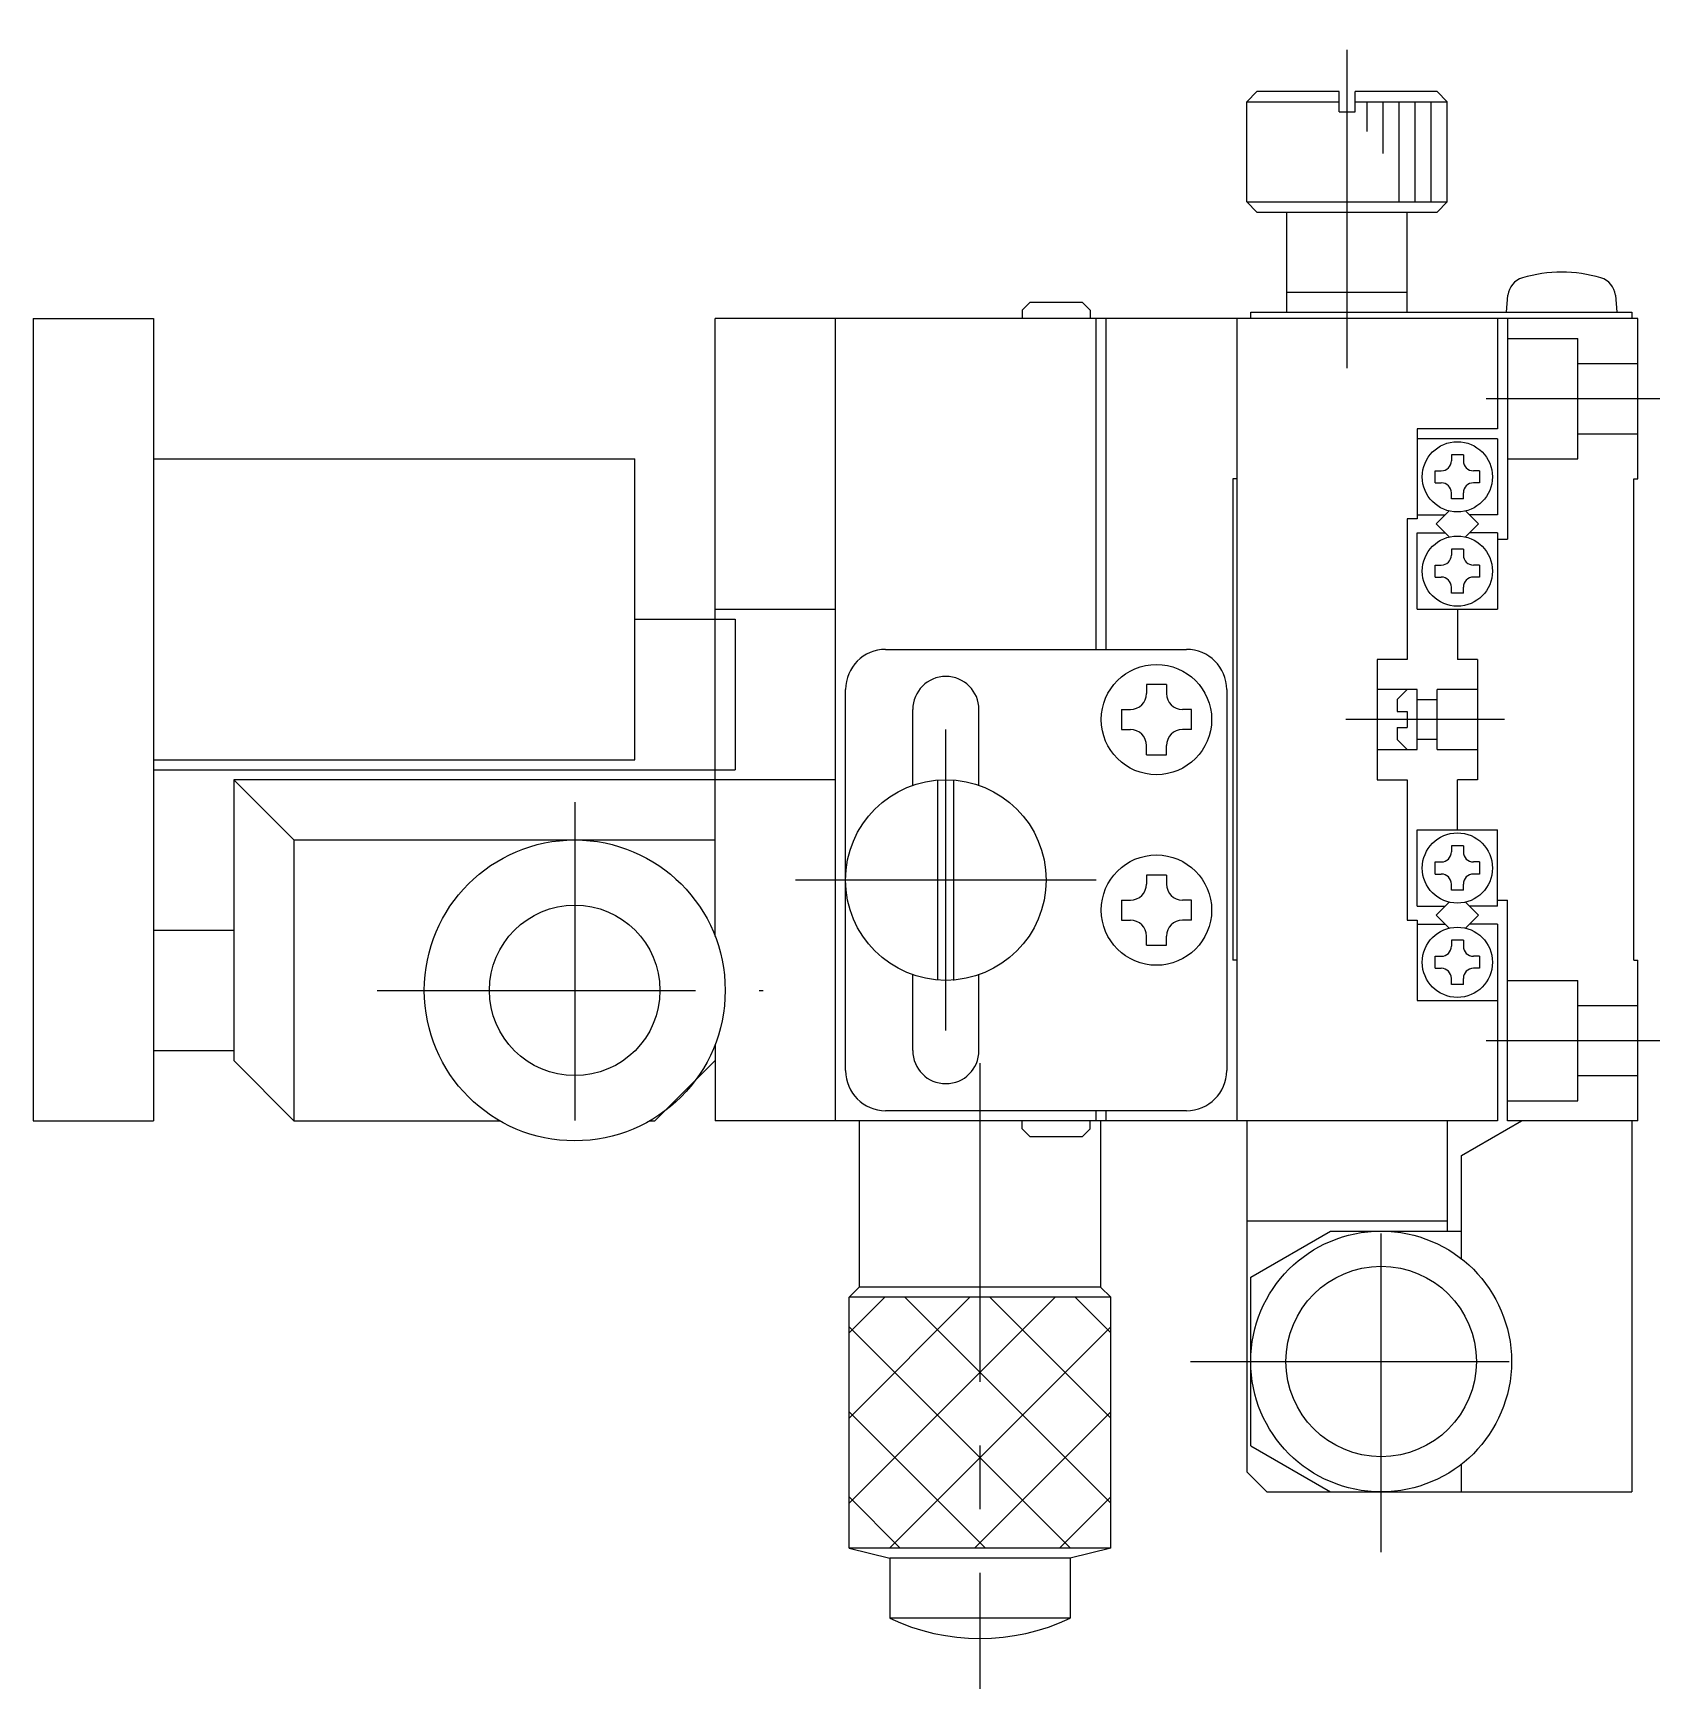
# Model space of a CAD drawing. Extents: x -1 to 325, y -8 to 283.
# Drawn here: x 243.8 to 324.9, y 104.6 to 187.1 of the extents above; entities that cross this region are included whole.
import ezdxf

# ---------------------------------------------------------------- set-up
doc = ezdxf.new("R2010")
doc.units = 0
doc.header["$LTSCALE"] = 0.5
doc.linetypes.add('CENTER', pattern=[50.8, 31.75, -6.35, 6.35, -6.35])
doc.linetypes.add('DASHED', pattern=[19.05, 12.7, -6.35])
for name, color, linetype in [('MSM_CENTER', 1, 'CENTER'), ('MSM_CONTINUOUS', 7, 'CONTINUOUS'), ('MSM_DASHED', 4, 'DASHED'), ('MSM_NARROW', 5, 'CONTINUOUS')]:
    doc.layers.add(name, color=color, linetype=linetype)

msp = doc.modelspace()

# ---------------------------------------------------------------- linework, layer by layer
at = {"layer": 'MSM_CENTER'}
for p, q in [((309.317409, 170.429663), (309.317409, 187.132023)), ((316.260409, 168.914024), (324.91341, 168.914024)), ((317.172028, 152.914021), (309.256384, 152.914021)), ((289.317408, 137.414023), (289.317408, 152.414019)), ((270.817408, 148.795024), (270.817408, 130.081023)), ((296.817406, 144.914021), (281.81741, 144.914021)), ((260.961407, 139.414024), (280.21341, 139.414024)), ((316.260409, 136.914023), (324.91341, 136.914023)), ((291.017409, 135.783238), (291.017409, 104.595022)), ((311.01741, 111.414021), (311.01741, 130.414021)), ((301.51741, 120.914021), (320.51741, 120.914021))]:
    msp.add_line(p, q, dxfattribs=at)
at = {"layer": 'MSM_CONTINUOUS'}
for p, q in [((304.817409, 184.214022), (304.317409, 183.714022)), ((308.917409, 184.214022), (304.817409, 184.214022)), ((308.917409, 183.214022), (308.917409, 184.214022)), ((313.817409, 184.214022), (309.717409, 184.214022)), ((309.717409, 183.214022), (309.717409, 184.214022)), ((314.317409, 183.714022), (313.817409, 184.214022)), ((304.317409, 183.714022), (308.917409, 183.714022)), ((304.317409, 178.714022), (304.317409, 183.714022)), ((309.717409, 183.714022), (314.317409, 183.714022)), ((314.317409, 178.714022), (314.317409, 183.714022)), ((308.917409, 183.214022), (309.717409, 183.214022)), ((304.317409, 178.714022), (314.317409, 178.714022)), ((304.317409, 178.714022), (304.817409, 178.214022)), ((313.817409, 178.214022), (314.317409, 178.714022)), ((304.817409, 178.214022), (313.817409, 178.214022)), ((306.317409, 173.214023), (306.317409, 178.214022)), ((312.317409, 173.214023), (312.317409, 178.214022)), ((306.317409, 174.214023), (312.317409, 174.214023)), ((293.517407, 173.714022), (293.117407, 173.314022)), ((293.517407, 173.714022), (296.117407, 173.714022)), ((296.117407, 173.714022), (296.517407, 173.314022)), ((317.267409, 173.214023), (317.341534, 174.061272)), ((322.693284, 174.061272), (322.767409, 173.214023)), ((243.817406, 172.914022), (249.817409, 172.914022)), ((243.817406, 172.914022), (243.817406, 132.914021)), ((249.817409, 172.914022), (249.817409, 132.914021)), ((323.81741, 172.914022), (277.817411, 172.914022)), ((277.817411, 142.106607), (277.817411, 172.914022)), ((283.817407, 132.914021), (283.817407, 172.914022)), ((293.117407, 173.314022), (293.117407, 172.914022)), ((296.517407, 173.314022), (296.517407, 172.914022)), ((296.817407, 156.41402), (296.817407, 172.914022)), ((297.317407, 156.41402), (297.317407, 172.914022)), ((303.817409, 172.914022), (303.817409, 132.914021)), ((304.51741, 173.214023), (323.517409, 173.214023)), ((304.51741, 172.914022), (304.51741, 173.214023)), ((316.81741, 172.914022), (316.81741, 167.41402)), ((317.31741, 172.914022), (317.31741, 161.914022)), ((323.517409, 173.214023), (323.517409, 172.914022)), ((323.81741, 164.914021), (323.81741, 172.914022)), ((316.81741, 167.414021), (312.81741, 167.414021)), ((312.81741, 167.41402), (312.81741, 162.914023)), ((316.81741, 166.914022), (312.81741, 166.914022)), ((316.81741, 166.914022), (316.81741, 163.114022)), ((249.817409, 165.914025), (273.817408, 165.914025)), ((273.817408, 150.914023), (273.817408, 165.914025)), ((315.117411, 166.114022), (314.51741, 166.114022)), ((314.51741, 166.114022), (314.51741, 165.814023)), ((315.117411, 166.114022), (315.117411, 165.814023)), ((313.717411, 164.714022), (313.717411, 165.314023)), ((313.717411, 165.314023), (314.01741, 165.314023)), ((315.91741, 165.314023), (315.617411, 165.314023)), ((315.91741, 165.314023), (315.91741, 164.714022)), ((303.817409, 164.914021), (303.617408, 164.914021)), ((303.617408, 164.914021), (303.617408, 140.914022)), ((313.717411, 164.714022), (314.01741, 164.714022)), ((315.91741, 164.714022), (315.617411, 164.714022)), ((323.61741, 164.914021), (323.81741, 164.914021)), ((323.61741, 140.914022), (323.61741, 164.914021)), ((314.51741, 163.914023), (314.51741, 164.214022)), ((315.117411, 163.914023), (314.51741, 163.914023)), ((315.117411, 163.914023), (315.117411, 164.214022)), ((312.81741, 162.914023), (312.317409, 162.914023)), ((312.317409, 162.914023), (312.317409, 155.914021)), ((312.81741, 163.114022), (314.20675, 163.114022)), ((313.75675, 162.664022), (314.405836, 163.313108)), ((313.75675, 162.664022), (314.405836, 162.014935)), ((315.228984, 163.313108), (315.87807, 162.664022)), ((315.228984, 162.014935), (315.87807, 162.664022)), ((316.81741, 163.114022), (315.42807, 163.114022)), ((312.81741, 162.214022), (314.20675, 162.214022)), ((312.81741, 158.414022), (312.81741, 162.214022)), ((316.817412, 162.214022), (315.42807, 162.214022)), ((316.817412, 162.214022), (316.817412, 158.414022)), ((316.817412, 161.914022), (317.31741, 161.914022)), ((315.117411, 161.414022), (314.51741, 161.414022)), ((314.51741, 161.414022), (314.51741, 161.114023)), ((315.117411, 161.414022), (315.117411, 161.114023)), ((313.717411, 160.014022), (313.717411, 160.614023)), ((313.717411, 160.614023), (314.01741, 160.614023)), ((315.91741, 160.614023), (315.617411, 160.614023)), ((315.91741, 160.614023), (315.91741, 160.014022)), ((313.717411, 160.014022), (314.01741, 160.014022)), ((314.51741, 159.214023), (314.51741, 159.514022)), ((315.117411, 159.214023), (315.117411, 159.514022)), ((315.91741, 160.014022), (315.617411, 160.014022)), ((315.117411, 159.214023), (314.51741, 159.214023)), ((273.817408, 157.914023), (278.817407, 157.914023)), ((277.817411, 158.414026), (283.817407, 158.414026)), ((278.817407, 157.914023), (278.817407, 150.414023)), ((312.81741, 158.414022), (316.817412, 158.414022)), ((314.817412, 158.414022), (314.817412, 155.914021)), ((286.317408, 156.41402), (301.317409, 156.41402)), ((312.317409, 155.914021), (310.817409, 155.914021)), ((310.817409, 155.914021), (310.817409, 149.914022)), ((315.817412, 155.914021), (314.817412, 155.914021)), ((315.817412, 155.914021), (315.817412, 149.914021)), ((284.317408, 135.414021), (284.317408, 154.41402)), ((300.317407, 154.664022), (299.317407, 154.664022)), ((299.317407, 154.664022), (299.317407, 154.214023)), ((300.317407, 154.664022), (300.317407, 154.214023)), ((303.317409, 154.41402), (303.317409, 135.414021)), ((312.817408, 154.414021), (310.817409, 154.414021)), ((311.817412, 153.914021), (312.317413, 154.414021)), ((312.817408, 151.41402), (312.817408, 154.414021)), ((313.817408, 151.41402), (313.817408, 154.414021)), ((315.817412, 154.414021), (313.817412, 154.414021)), ((311.817412, 153.914021), (311.817412, 153.314021)), ((312.817408, 153.914021), (313.817408, 153.914021)), ((287.667409, 149.633926), (287.667409, 153.41402)), ((290.967408, 149.633926), (290.967408, 153.41402)), ((298.067408, 153.414022), (298.067408, 152.414022)), ((298.067408, 153.414022), (298.517407, 153.414022)), ((301.567407, 153.414022), (301.117408, 153.414022)), ((301.567407, 152.414022), (301.567407, 153.414022)), ((311.817412, 153.314021), (312.317413, 153.314021)), ((312.317413, 153.314021), (312.317413, 152.514021)), ((298.067408, 152.414022), (298.517407, 152.414022)), ((301.567407, 152.414022), (301.117408, 152.414022)), ((311.817412, 152.514021), (311.817412, 151.914021)), ((311.817412, 152.514021), (312.317413, 152.514021)), ((311.817412, 151.914021), (312.317413, 151.41402)), ((313.817408, 151.914021), (312.817408, 151.914021)), ((299.317407, 151.164022), (299.317407, 151.614022)), ((299.317407, 151.164022), (300.317407, 151.164022)), ((300.317407, 151.164022), (300.317407, 151.614022)), ((310.817409, 151.41402), (312.817408, 151.41402)), ((313.817412, 151.41402), (315.817412, 151.41402)), ((249.817409, 150.914023), (273.817408, 150.914023)), ((249.817409, 150.414023), (278.817407, 150.414023)), ((253.817406, 149.914023), (256.817406, 146.914027)), ((253.817406, 149.914023), (253.817406, 135.914024)), ((283.817407, 149.914023), (253.817406, 149.914023)), ((288.917408, 139.949014), (288.917408, 149.91402)), ((289.717408, 139.914021), (289.717408, 149.897993)), ((310.817409, 149.914022), (312.317409, 149.914022)), ((312.317409, 149.914022), (312.317409, 142.914022)), ((314.817412, 147.414022), (314.817412, 149.914023)), ((315.817412, 149.914021), (314.817412, 149.914021)), ((312.817408, 147.414021), (316.817412, 147.414021)), ((312.817408, 143.614021), (312.817408, 147.414021)), ((316.817412, 143.614021), (316.817412, 147.414021)), ((256.817406, 146.914027), (256.817406, 132.914021)), ((256.817406, 146.914027), (277.817411, 146.914027)), ((315.117409, 146.614021), (314.517408, 146.614021)), ((314.517408, 146.614021), (314.517408, 146.314022)), ((315.117409, 146.614021), (315.117409, 146.314022)), ((313.717409, 145.214021), (313.717409, 145.814022)), ((313.717409, 145.814022), (314.017408, 145.814022)), ((315.917408, 145.814022), (315.617409, 145.814022)), ((315.917408, 145.814022), (315.917408, 145.214021)), ((300.317407, 145.164022), (299.317407, 145.164022)), ((299.317407, 145.164022), (299.317407, 144.714023)), ((300.317407, 145.164022), (300.317407, 144.714023)), ((313.717409, 145.214021), (314.017408, 145.214021)), ((314.517408, 144.414022), (314.517408, 144.714021)), ((315.117409, 144.414022), (315.117409, 144.714021)), ((315.917408, 145.214021), (315.617409, 145.214021)), ((298.067408, 143.914022), (298.067408, 142.914022)), ((298.067408, 143.914022), (298.517407, 143.914022)), ((301.567407, 143.914022), (301.117408, 143.914022)), ((301.567407, 142.914022), (301.567407, 143.914022)), ((313.756748, 143.164021), (314.405834, 143.813107)), ((315.117409, 144.414022), (314.517408, 144.414022)), ((315.228982, 143.813107), (315.878068, 143.164021)), ((316.817412, 143.914021), (317.31741, 143.914021)), ((317.31741, 132.914021), (317.31741, 143.914021)), ((298.067408, 142.914022), (298.517407, 142.914022)), ((301.567407, 142.914022), (301.117408, 142.914022)), ((312.317409, 142.914022), (312.81741, 142.914022)), ((312.817408, 143.614021), (314.206748, 143.614021)), ((312.81741, 142.914022), (312.81741, 138.914021)), ((313.756748, 143.164021), (314.405834, 142.514934)), ((315.228982, 142.514934), (315.878068, 143.164021)), ((316.817412, 143.614021), (315.428068, 143.614021)), ((249.817409, 142.414024), (253.817406, 142.414024)), ((299.317407, 141.664022), (299.317407, 142.114022)), ((300.317407, 141.664022), (300.317407, 142.114022)), ((312.81741, 142.714021), (314.206748, 142.714021)), ((316.81741, 142.714021), (315.428068, 142.714021)), ((316.81741, 142.714021), (316.81741, 132.914021)), ((299.317407, 141.664022), (300.317407, 141.664022)), ((315.117409, 141.914021), (314.517408, 141.914021)), ((314.517408, 141.914021), (314.517408, 141.614022)), ((315.117409, 141.914021), (315.117409, 141.614022)), ((303.817409, 140.914022), (303.617408, 140.914022)), ((313.717409, 140.514021), (313.717409, 141.114022)), ((313.717409, 141.114022), (314.017408, 141.114022)), ((313.717409, 140.514021), (314.017408, 140.514021)), ((315.917408, 141.114022), (315.617409, 141.114022)), ((315.917408, 140.514021), (315.617409, 140.514021)), ((315.917408, 141.114022), (315.917408, 140.514021)), ((323.61741, 140.914022), (323.81741, 140.914022)), ((323.81741, 132.914021), (323.81741, 140.914022)), ((287.667409, 136.414021), (287.667409, 140.194118)), ((290.967408, 136.414021), (290.967408, 140.194118)), ((314.517408, 139.714022), (314.517408, 140.014021)), ((315.117409, 139.714022), (314.517408, 139.714022)), ((315.117409, 139.714022), (315.117409, 140.014021)), ((312.81741, 138.914023), (316.81741, 138.914023)), ((249.817409, 136.414024), (253.817406, 136.414024)), ((277.817411, 136.721444), (277.817411, 132.914021)), ((253.817406, 135.914024), (256.817406, 132.914021)), ((277.817411, 135.914024), (274.817408, 132.914021)), ((243.817406, 132.914021), (249.817409, 132.914021)), ((256.817406, 132.914021), (267.075755, 132.914021)), ((274.559063, 132.914021), (274.817408, 132.914021)), ((316.81741, 132.914021), (277.817411, 132.914021)), ((284.999771, 132.914021), (284.999771, 124.614022)), ((301.317409, 133.414021), (286.317408, 133.414021)), ((293.117407, 132.514021), (293.117407, 132.914021)), ((296.517407, 132.514021), (296.517407, 132.914021)), ((296.817407, 132.914021), (296.817407, 133.414021)), ((297.035047, 132.914021), (297.035047, 124.614022)), ((297.317407, 132.914021), (297.317407, 133.414021)), ((304.317409, 132.914021), (304.317409, 115.414021)), ((314.317409, 132.914021), (314.317409, 127.41402)), ((315.017411, 131.18197), (318.01741, 132.914021)), ((323.81741, 132.914021), (317.31741, 132.914021)), ((323.517411, 132.914021), (323.517411, 114.414021)), ((293.117407, 132.514021), (293.517407, 132.114021)), ((296.117407, 132.114021), (293.517407, 132.114021)), ((296.517407, 132.514021), (296.117407, 132.114021)), ((315.017411, 126.037496), (315.017411, 131.18197)), ((314.317409, 127.914021), (304.317409, 127.914021)), ((304.51741, 125.119792), (308.49113, 127.41402)), ((308.49113, 127.41402), (315.017411, 127.41402)), ((304.51741, 116.708249), (304.51741, 125.119792)), ((284.499771, 124.114022), (284.999771, 124.614022)), ((297.535047, 124.114022), (284.499771, 124.114022)), ((284.499771, 111.614023), (284.499771, 124.114022)), ((297.035047, 124.614022), (284.999771, 124.614022)), ((297.535047, 124.114022), (297.035047, 124.614022)), ((297.535047, 111.614023), (297.535047, 124.114022)), ((304.51741, 116.708249), (308.49113, 114.414021)), ((315.017411, 114.414021), (315.017411, 115.790546)), ((304.317409, 115.414021), (305.317409, 114.414021)), ((305.317409, 114.414021), (323.517411, 114.414021)), ((297.535047, 111.614023), (284.499771, 111.614023)), ((284.499771, 111.614023), (286.517409, 111.114023)), ((297.535047, 111.614023), (295.517409, 111.114023)), ((295.517409, 111.114023), (286.517409, 111.114023)), ((286.517409, 111.114023), (286.517409, 108.114023)), ((295.517409, 111.114023), (295.517409, 108.114023)), ((295.517409, 108.114023), (286.517411, 108.114023))]:
    msp.add_line(p, q, dxfattribs=at)
for centre, radius in [((314.81741, 165.014022), 1.75), ((314.81741, 160.314022), 1.75), ((299.817407, 152.914022), 2.75), ((289.317408, 144.914021), 4.999998), ((314.817408, 145.514021), 1.75), ((270.817408, 139.414024), 7.499993), ((299.817407, 143.414022), 2.75), ((270.817408, 139.414024), 4.249998), ((314.817408, 140.814021), 1.75), ((311.01741, 120.914021), 6.5), ((311.01741, 120.914021), 4.749998)]:
    msp.add_circle(centre, radius, dxfattribs=at)
for centre, radius, start, end in [((320.017409, 168.214023), 7, 73.742972, 106.257028), ((318.337728, 173.974116), 1, 106.257028, 175), ((321.697089, 173.974116), 1, 5, 73.742972), ((314.01741, 165.814023), 0.5, 270, 0), ((315.617411, 165.814023), 0.5, 180, 270), ((314.01741, 164.214022), 0.5, 0, 90), ((315.617411, 164.214022), 0.5, 90, 180), ((314.01741, 161.114023), 0.5, 270, 0), ((315.617411, 161.114023), 0.5, 180, 270), ((314.01741, 159.514022), 0.5, 0, 90), ((315.617411, 159.514022), 0.5, 90, 180), ((286.317408, 154.41402), 1.999998, 90, 180), ((301.317409, 154.41402), 1.999998, 0, 90), ((289.317408, 153.41402), 1.649999, 0, 180), ((298.517407, 154.214023), 0.800001, 270, 0), ((301.117408, 154.214023), 0.800001, 180, 270), ((298.517407, 151.614022), 0.800001, 0, 90), ((301.117408, 151.614022), 0.800001, 90, 180), ((314.017408, 146.314022), 0.5, 270, 0), ((315.617409, 146.314022), 0.5, 180, 270), ((298.517407, 144.714023), 0.800001, 270, 0), ((301.117408, 144.714023), 0.800001, 180, 270), ((314.017408, 144.714021), 0.5, 0, 90), ((315.617409, 144.714021), 0.5, 90, 180), ((298.517407, 142.114022), 0.800001, 0, 90), ((301.117408, 142.114022), 0.800001, 90, 180), ((314.017408, 141.614022), 0.5, 270, 0), ((315.617409, 141.614022), 0.5, 180, 270), ((314.017408, 140.014021), 0.5, 0, 90), ((315.617409, 140.014021), 0.5, 90, 180), ((289.317408, 136.414021), 1.649999, 180, 0), ((286.317408, 135.414021), 1.999998, 180, 270), ((301.317409, 135.414021), 1.999998, 270, 0), ((291.017409, 117.738989), 10.624969, 244.942309, 295.057691)]:
    msp.add_arc(centre, radius, start, end, dxfattribs=at)
at = {"layer": 'MSM_DASHED'}
for p, q in [((317.31741, 171.914024), (320.81741, 171.914024)), ((320.81741, 165.914022), (320.81741, 171.914024)), ((320.81741, 170.664022), (323.81741, 170.664022)), ((320.81741, 167.164022), (323.81741, 167.164022)), ((317.31741, 165.914022), (320.81741, 165.914022)), ((317.31741, 139.914024), (320.81741, 139.914024)), ((320.81741, 133.914021), (320.81741, 139.914024)), ((320.81741, 138.664023), (323.81741, 138.664023)), ((320.81741, 135.164023), (323.81741, 135.164023)), ((317.31741, 133.914021), (320.81741, 133.914021))]:
    msp.add_line(p, q, dxfattribs=at)
at = {"layer": 'MSM_NARROW'}
for p, q in [((310.317409, 182.235529), (310.317409, 183.714022)), ((311.117409, 181.135383), (311.117409, 183.714022)), ((311.917409, 178.714022), (311.917409, 183.714022)), ((312.717409, 178.714022), (312.717409, 183.714022)), ((313.517409, 178.714022), (313.517409, 183.714022)), ((284.499771, 113.853743), (294.76005, 124.114022)), ((284.499771, 118.096384), (290.517409, 124.114022)), ((284.499771, 122.339025), (286.274768, 124.114022)), ((287.274768, 124.114022), (297.535047, 113.853743)), ((291.517409, 124.114022), (297.535047, 118.096384)), ((295.76005, 124.114022), (297.535047, 122.339025)), ((284.499771, 122.646378), (295.532126, 111.614023)), ((286.502691, 111.614023), (297.535047, 122.646378)), ((284.499771, 118.403738), (291.289486, 111.614023)), ((290.745332, 111.614023), (297.535047, 118.403738)), ((284.499771, 114.161097), (287.046845, 111.614023)), ((294.987973, 111.614023), (297.535047, 114.161097))]:
    msp.add_line(p, q, dxfattribs=at)

doc.saveas('drawing.dxf')
